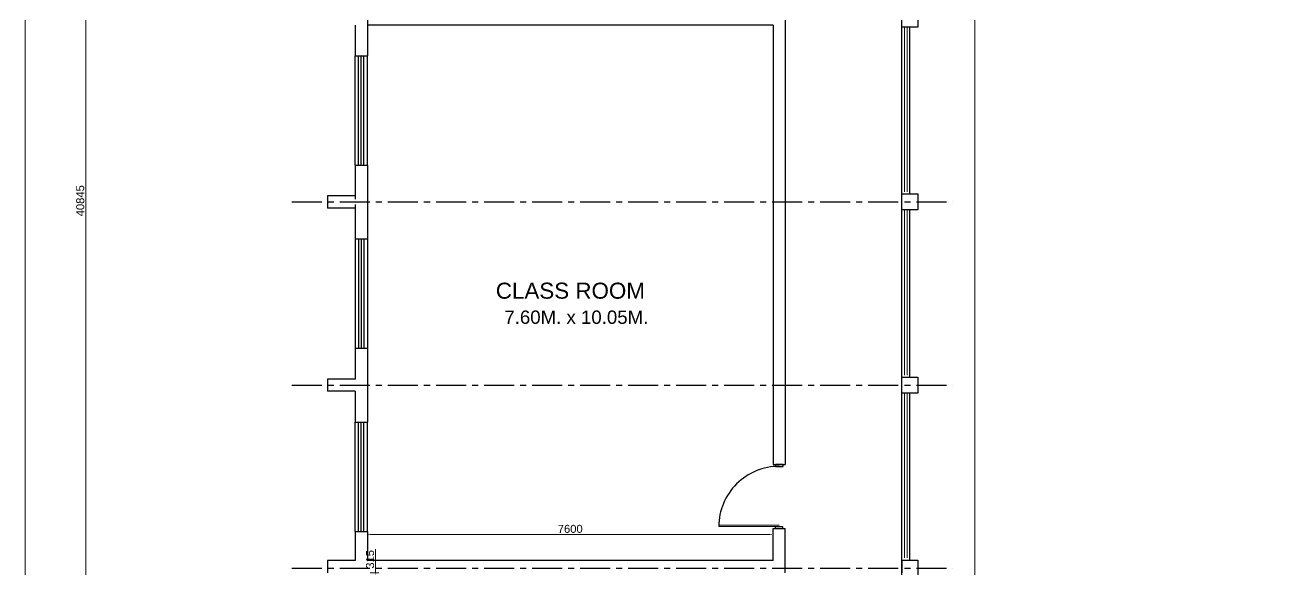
# Model space of a CAD drawing. Extents: x 348043 to 758301, y 133827 to 256568.
# Drawn here: x 348043 to 371608, y 181414 to 191611 of the extents above; entities that cross this region are included whole.
import ezdxf

# ---------------------------------------------------------------- set-up
doc = ezdxf.new("R2010")
doc.units = 0
doc.header["$LTSCALE"] = 900
doc.header["$MEASUREMENT"] = 0
doc.header["$PDMODE"] = 34
doc.linetypes.add('ACAD_ISO02W100', pattern=[15, 12, -3])
doc.linetypes.add('CENTER', pattern=[2, 1.25, -0.25, 0.25, -0.25])
doc.layers.get('DEFPOINTS').update_dxf_attribs({"color": 3, "linetype": 'CONTINUOUS'})
doc.layers.add('COL', color=6, linetype='CONTINUOUS', lineweight=25)
doc.layers.add('door', color=163, linetype='CONTINUOUS')
doc.layers.add('TEXT', color=2, linetype='CONTINUOUS')
doc.styles.add('ROMANS', font='arial.ttf')
doc.dimstyles.new('MSADIM', dxfattribs={"dimscale": 50, "dimtxt": 2.5, "dimasz": 2.5, "dimexe": 1.2, "dimexo": 1, "dimgap": 1, "dimtad": 1, "dimdec": 0, "dimzin": 1, "dimdsep": 46, "dimtxsty": 'ROMANS', "dimcen": 0, "dimclrd": 3, "dimclrt": 6, "dimadec": 0, "dimazin": 0, "dimtfac": 1, "dimtdec": 0, "dimtofl": 0, "dimtmove": 0, "dimatfit": 3, "dimfxl": 1, "dimtvp": 0.1, "dimtolj": 1, "dimtzin": 1, "dimarcsym": 0})

# ---------------------------------------------------------------- blocks, each defined once
blk = doc.blocks.new('*D239')
at = {"layer": 'DEFPOINTS', "color": 0, "lineweight": 50, "ltscale": 1.25}
for p in [(362056, 182078), (354456, 181586), (362056, 181586)]:
    blk.add_point(p, dxfattribs=at)
at = {"layer": 'door', "color": 0, "lineweight": 9, "ltscale": 1.25}
blk.add_line((354456, 181636), (354456, 182138), dxfattribs=at)
at = {"layer": 'door', "color": 3, "lineweight": 9, "ltscale": 1.25}
blk.add_line((354518, 182078), (361993, 182078), dxfattribs=at)
at = {"layer": 'door', "color": 0, "linetype": 'ACAD_ISO02W100', "lineweight": 9, "ltscale": 1.25}
blk.add_line((362056, 181636), (362056, 182138), dxfattribs=at)
at = {"layer": 'door', "color": 3, "lineweight": 50, "ltscale": 1.25}
for points in [[(354518, 182089), (354518, 182068), (354456, 182078)], [(361993, 182089), (361993, 182068), (362056, 182078)]]:
    blk.add_solid(points, dxfattribs=at)
at = {"layer": 'door', "color": 6, "lineweight": 5, "ltscale": 1.25, "insert": (358256, 182180), "char_height": 150, "attachment_point": 5, "style": 'ROMANS'}
blk.add_mtext('\\A1;7600', dxfattribs=at)
blk = doc.blocks.new('*D245')
at = {"layer": 'DEFPOINTS', "color": 0, "lineweight": 50, "ltscale": 1.25}
for p in [(354456, 181356), (354607, 181356), (354456, 181041)]:
    blk.add_point(p, dxfattribs=at)
at = {"layer": 'door', "color": 3, "lineweight": 9, "ltscale": 1.25}
for p, q in [((354607, 181356), (354607, 181801)), ((354607, 181104), (354607, 181294))]:
    blk.add_line(p, q, dxfattribs=at)
at = {"layer": 'door', "color": 0, "linetype": 'ACAD_ISO02W100', "lineweight": 9, "ltscale": 1.25}
blk.add_line((354506, 181356), (354667, 181356), dxfattribs=at)
at = {"layer": 'door', "color": 0, "lineweight": 9, "ltscale": 1.25}
blk.add_line((354506, 181041), (354667, 181041), dxfattribs=at)
at = {"layer": 'door', "color": 3, "lineweight": 50, "ltscale": 1.25}
for points in [[(354597, 181294), (354618, 181294), (354607, 181356)], [(354597, 181104), (354618, 181104), (354607, 181041)]]:
    blk.add_solid(points, dxfattribs=at)
at = {"layer": 'door', "color": 6, "lineweight": 5, "ltscale": 1.25, "insert": (354506, 181610), "char_height": 150, "attachment_point": 5, "rotation": 90, "style": 'ROMANS'}
blk.add_mtext('\\A1;315', dxfattribs=at)
blk = doc.blocks.new('*D241')
at = {"layer": 'DEFPOINTS', "color": 0, "lineweight": 50, "ltscale": 1.25}
for p in [(364771, 214031), (365834, 214031), (365841, 177911)]:
    blk.add_point(p, dxfattribs=at)
at = {"layer": 'door', "color": 0, "linetype": 'ACAD_ISO02W100', "lineweight": 9, "ltscale": 1.25}
blk.add_line((364821, 214031), (365894, 214031), dxfattribs=at)
at = {"layer": 'door', "color": 3, "lineweight": 9, "ltscale": 1.25}
blk.add_line((365834, 177974), (365834, 213969), dxfattribs=at)
at = {"layer": 'door', "color": 0, "lineweight": 9, "ltscale": 1.25}
blk.add_line((365791, 177911), (365774, 177911), dxfattribs=at)
at = {"layer": 'door', "color": 3, "lineweight": 50, "ltscale": 1.25}
for points in [[(365823, 213969), (365844, 213969), (365834, 214031)], [(365823, 177974), (365844, 177974), (365834, 177911)]]:
    blk.add_solid(points, dxfattribs=at)
at = {"layer": 'door', "color": 6, "lineweight": 5, "ltscale": 1.25, "insert": (365732, 195971), "char_height": 150, "attachment_point": 5, "rotation": 90, "style": 'ROMANS'}
blk.add_mtext('\\A1;36120', dxfattribs=at)
blk = doc.blocks.new('*D249')
at = {"layer": 'DEFPOINTS', "color": 0, "lineweight": 50, "ltscale": 1.25}
for p in [(349178, 208746), (350033, 208746), (350033, 167901)]:
    blk.add_point(p, dxfattribs=at)
at = {"layer": 'door', "color": 0, "linetype": 'ACAD_ISO02W100', "lineweight": 9, "ltscale": 1.25}
blk.add_line((349983, 208746), (349118, 208746), dxfattribs=at)
at = {"layer": 'door', "color": 3, "lineweight": 9, "ltscale": 1.25}
blk.add_line((349178, 167964), (349178, 208684), dxfattribs=at)
at = {"layer": 'door', "color": 0, "lineweight": 9, "ltscale": 1.25}
blk.add_line((349983, 167901), (349118, 167901), dxfattribs=at)
at = {"layer": 'door', "color": 3, "lineweight": 50, "ltscale": 1.25}
for points in [[(349167, 208684), (349188, 208684), (349178, 208746)], [(349167, 167964), (349188, 167964), (349178, 167901)]]:
    blk.add_solid(points, dxfattribs=at)
at = {"layer": 'door', "color": 6, "lineweight": 5, "ltscale": 1.25, "insert": (349076, 188324), "char_height": 150, "attachment_point": 5, "rotation": 90, "style": 'ROMANS'}
blk.add_mtext('\\A1;40845', dxfattribs=at)

msp = doc.modelspace()

# ---------------------------------------------------------------- linework, layer by layer
at = {"layer": 'COL'}
for points in [[(364770.5, 191576.3), (364470.5, 191576.3), (364470.5, 191876.3), (364770.5, 191876.3)], [(364770.5, 188151.3), (364470.5, 188151.3), (364470.5, 188451.3), (364770.5, 188451.3)], [(364770.5, 184721.3), (364470.5, 184721.3), (364470.5, 185021.3), (364770.5, 185021.3)], [(364770.5, 181296.3), (364470.5, 181296.3), (364470.5, 181596.3), (364770.5, 181596.3)]]:
    msp.add_lwpolyline(points, close=True, dxfattribs=at)
at = {"layer": 'door', "color": 3, "ltscale": 1.25}
for p, q in [((354455.5, 192413.8), (354455.5, 191038.8)), ((362285.5, 192441.3), (362285.5, 183386.3)), ((362285.5, 191841.3), (362285.5, 183386.3)), ((354225.5, 191611.3), (354225.5, 191038.8)), ((362055.5, 191611.3), (354455.5, 191611.3)), ((362055.5, 191611.3), (354455.5, 191611.3)), ((362055.5, 191611.3), (362055.5, 183386.3)), ((362055.5, 191611.3), (362055.5, 183386.3)), ((364470.5, 188451.3), (364470.5, 191576.3)), ((364620.5, 188451.3), (364620.5, 191576.3)), ((354225.5, 191038.8), (354455.5, 191038.8)), ((354225.5, 188988.8), (354225.5, 188356.3)), ((354225.5, 188988.8), (354455.5, 188988.8)), ((354455.5, 188988.8), (354455.5, 187613.8)), ((353705.5, 188416.3), (353705.5, 188186.3)), ((354225.5, 188416.3), (353705.5, 188416.3)), ((354225.5, 188186.3), (353705.5, 188186.3)), ((354225.5, 188251.5), (354225.5, 187613.8)), ((364470.5, 185021.3), (364470.5, 188146.3)), ((364620.5, 185021.3), (364620.5, 188146.3)), ((354225.5, 187613.8), (354455.5, 187613.8)), ((354225.5, 185563.8), (354225.5, 184986.3)), ((354225.5, 185563.8), (354455.5, 185563.8)), ((354455.5, 185563.8), (354455.5, 184178.8)), ((353705.5, 184986.3), (353705.5, 184756.3)), ((354225.5, 184986.3), (353705.5, 184986.3)), ((354225.5, 184756.3), (353705.5, 184756.3)), ((354225.5, 184756.3), (354225.5, 184178.8)), ((364470.5, 181596.3), (364470.5, 184721.3)), ((364620.5, 181596.3), (364620.5, 184721.3)), ((354225.5, 184178.8), (354455.5, 184178.8)), ((362055.5, 183386.3), (362285.5, 183386.3)), ((362055.5, 181586.3), (362055.5, 182186.3)), ((362055.5, 182186.3), (362285.5, 182186.3)), ((362285.5, 181356.3), (362285.5, 182186.3)), ((354225.5, 182128.8), (354225.5, 181586.3)), ((354225.5, 182128.8), (354455.5, 182128.8)), ((354455.5, 182128.8), (354455.5, 181586.3)), ((353705.5, 181586.3), (353705.5, 181356.3)), ((354225.5, 181586.3), (353705.5, 181586.3)), ((362055.5, 181586.3), (354455.5, 181586.3)), ((364470.5, 181596.3), (364470.5, 181356.3))]:
    msp.add_line(p, q, dxfattribs=at)
at = {"layer": 'door', "color": 5, "lineweight": 5, "ltscale": 1.25}
for p, q in [((364520.5, 188491.3), (364520.5, 191576.3)), ((364570.5, 188491.3), (364570.5, 191576.3)), ((364520.5, 185061.3), (364520.5, 188146.3)), ((364570.5, 185061.3), (364570.5, 188146.3)), ((364520.5, 181636.3), (364520.5, 184721.3)), ((364570.5, 181636.3), (364570.5, 184721.3))]:
    msp.add_line(p, q, dxfattribs=at)
at = {"layer": 'door', "color": 13, "ltscale": 1.25}
for p, q in [((354225.5, 188988.8), (354225.5, 191038.8)), ((354290.5, 188988.8), (354290.5, 191038.8)), ((354340.5, 188988.8), (354340.5, 191038.8)), ((354390.5, 188988.8), (354390.5, 191038.8)), ((354455.5, 188988.8), (354455.5, 191038.8)), ((354225.5, 187613.8), (354225.5, 185563.8)), ((354290.5, 187613.8), (354290.5, 185563.8)), ((354340.5, 187613.8), (354340.5, 185563.8)), ((354390.5, 187613.8), (354390.5, 185563.8)), ((354455.5, 187613.8), (354455.5, 185563.8)), ((354225.5, 182128.8), (354225.5, 184178.8)), ((354290.5, 182128.8), (354290.5, 184178.8)), ((354340.5, 182128.8), (354340.5, 184178.8)), ((354390.5, 182128.8), (354390.5, 184178.8)), ((354455.5, 182128.8), (354455.5, 184178.8)), ((362168.5, 182245), (361038.9, 182249.2)), ((362168.4, 182221.5), (361038.9, 182225.8))]:
    msp.add_line(p, q, dxfattribs=at)
at = {"layer": 'door', "linetype": 'CENTER', "ltscale": 0.5}
for p, q in [((353041, 188301.3), (365418.5, 188301.3)), ((353041, 184871.3), (365418.5, 184871.3)), ((353041, 181446.3), (365418.5, 181446.3))]:
    msp.add_line(p, q, dxfattribs=at)
at = {"layer": 'door', "color": 3, "lineweight": 5, "ltscale": 1.25}
msp.add_lwpolyline([(348043, 216521.8), (397879.1, 216521.8), (397879.1, 163455), (348043, 163455)], close=True, dxfattribs=at)
at = {"layer": 'door', "color": 13, "ltscale": 1.25}
for points in [[(362243.5, 183350.8), (362243.6, 183386), (362102, 183386.6), (362101.8, 183351.4)], [(362239.1, 182186.1), (362239.2, 182221.3), (362097.6, 182221.8), (362097.5, 182186.6)]]:
    msp.add_lwpolyline(points, close=True, dxfattribs=at)
msp.add_arc((362168.4, 182221.5), 1129.6, 89.78496, 179.78496, dxfattribs=at)

# ---------------------------------------------------------------- texts
at = {"layer": 'TEXT', "color": 4, "style": 'ROMANS'}
for s, height, p in [('CLASS ROOM', 300, (356861.8, 186490.3)), ('7.60M. x 10.05M.', 250, (357021.2, 186019)), ('7.60M. x 10.05M.', 250, (357021.2, 186019))]:
    msp.add_text(s, height=height, dxfattribs=at).set_placement(p)

# ---------------------------------------------------------------- dimensions: what is measured, and where the dimension line sits
at = {"layer": 'door', "color": 1, "lineweight": 5, "ltscale": 1.25}
for base, p1, p2, picture, middle in [((365833.7, 214031.3), (365841.3, 177911.3), (364770.5, 214031.3), '*D241', (365732, 195971.3)), ((349177.8, 208746.3), (350032.7, 167901.3), (350032.7, 208746.3), '*D249', (349076.2, 188323.8)), ((354607.4, 181356.3), (354455.5, 181041.3), (354455.5, 181356.3), '*D245', (354505.8, 181610))]:
    dim = msp.add_linear_dim(base=base, p1=p1, p2=p2, angle=90, dimstyle='MSADIM', override={"dimtxt": 3, "dimasz": 1.25, "dimgap": 0.5, "dimlwd": 9, "dimlwe": 9}, dxfattribs=at)
    dim.commit()
    dim.dimension.update_dxf_attribs({"geometry": picture, "text_midpoint": middle})
dim = msp.add_linear_dim(base=(362055.5, 182078.2), p1=(354455.5, 181586.3), p2=(362055.5, 181586.3), dimstyle='MSADIM', override={"dimtxt": 3, "dimasz": 1.25, "dimgap": 0.5, "dimlwd": 9, "dimlwe": 9}, dxfattribs=at)
dim.commit()
dim.dimension.update_dxf_attribs({"geometry": '*D239', "text_midpoint": (358255.5, 182179.8)})

doc.saveas('drawing.dxf')
